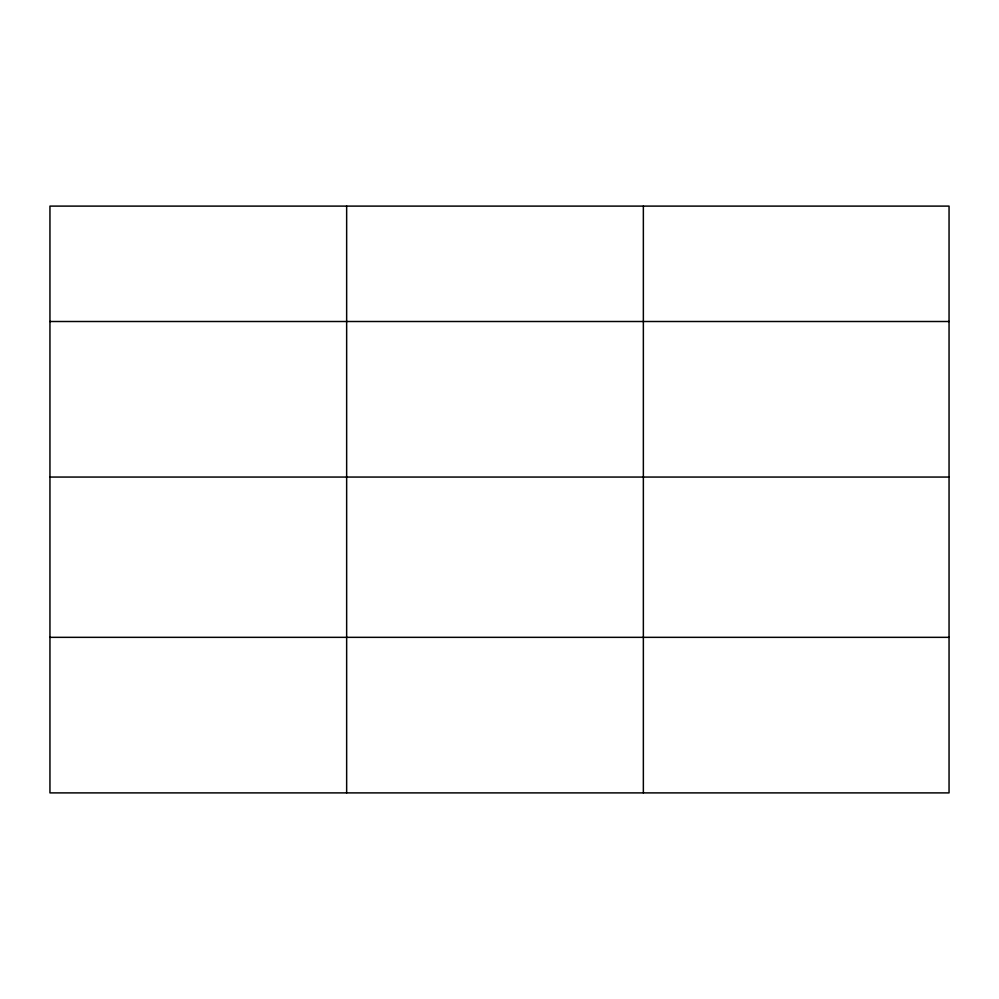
<?xml version="1.0" encoding="UTF-8"?>
<svg xmlns="http://www.w3.org/2000/svg" width="999" height="999" viewBox="0 0 999 999"><rect width="100%" height="100%" fill="white"/><g stroke="black" fill="none" stroke-linecap="round" stroke-linejoin="round"><path stroke-width="1.5" d="M949.05 477.06L949.05 206.106L49.95 206.106L49.95 792.894L949.05 792.894L949.05 477.06L49.95 477.06M49.95 321.503L949.05 321.503M49.95 637.337L949.05 637.337M643.356 206.106L643.356 792.894M346.653 206.106L346.653 792.894"/></g></svg>
